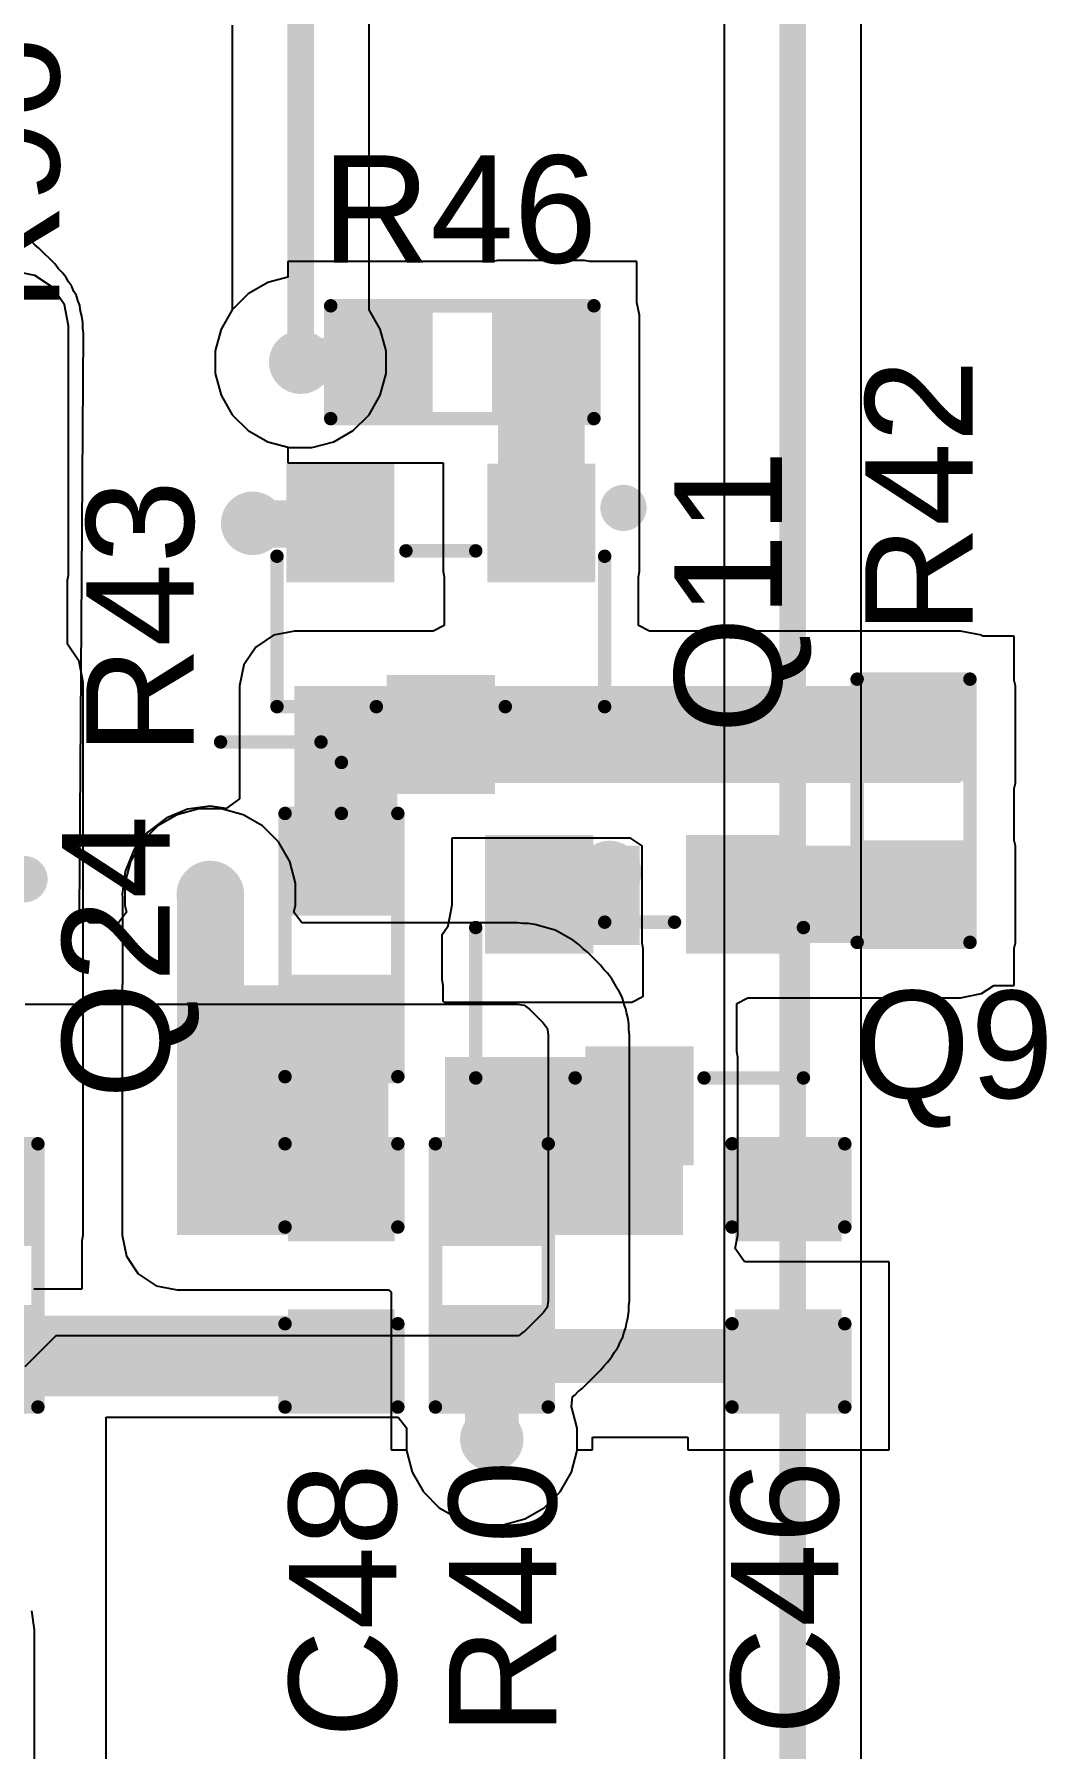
# Model space of a CAD drawing. Header units: millimetres. Extents: x 0 to 214, y 0 to 214.
# Drawn here: x 5.594 to 5.97, y 1.205 to 1.843 of the extents above; entities that cross this region are included whole.
import ezdxf

# ---------------------------------------------------------------- set-up
doc = ezdxf.new("R2010")
doc.units = ezdxf.units.MM
doc.header["$MEASUREMENT"] = 0
for name, color, linetype in [('BottomLayer', 5, 'Continuous'), ('BottomSolder', 6, 'Continuous'), ('TopLayer', 1, 'Continuous'), ('TopOverlay', 2, 'Continuous'), ('TopPaste', 8, 'Continuous'), ('TopSolder', 216, 'Continuous'), ('ViaHoleLayer', 16, 'Continuous')]:
    doc.layers.add(name, color=color, linetype=linetype)
doc.styles.add('Arial', font='', dxfattribs={"height": 0.2})
doc.styles.get('Arial').set_extended_font_data('Arial')

# ---------------------------------------------------------------- blocks, each defined once
blk = doc.blocks.new('RES_0603_266')
at = {"layer": 'TopLayer'}
for points in [[(-0.015, 0.0175), (-0.015, -0.0175), (-0.045, -0.0175), (-0.045, 0.0175)], [(0.045, 0.0175), (0.045, -0.0175), (0.015, -0.0175), (0.015, 0.0175)]]:
    blk.add_hatch(color=1, dxfattribs=at).paths.add_polyline_path(points)
at = {"layer": 'TopPaste'}
for points in [[(-0.015, 0.0175), (-0.015, -0.0175), (-0.045, -0.0175), (-0.045, 0.0175)], [(0.045, 0.0175), (0.045, -0.0175), (0.015, -0.0175), (0.015, 0.0175)]]:
    blk.add_hatch(color=8, dxfattribs=at).paths.add_polyline_path(points)
at = {"layer": 'TopSolder'}
for points in [[(-0.011, 0.0215), (-0.011, -0.0215), (-0.049, -0.0215), (-0.049, 0.0215)], [(0.049, 0.0215), (0.049, -0.0215), (0.011, -0.0215), (0.011, 0.0215)]]:
    blk.add_hatch(color=216, dxfattribs=at).paths.add_polyline_path(points)
at = {"layer": 'TopOverlay', "const_width": 0.005}
for points in [[(-0.049, -0.021), (-0.049, 0.021)], [(0.049, 0.021), (-0.049, 0.021)], [(0.049, -0.021), (0.049, 0.021)], [(0.049, -0.021), (-0.049, -0.021)]]:
    blk.add_lwpolyline(points, dxfattribs=at)
at = {"layer": 'TopOverlay', "const_width": 0.0025}
for points in [[(-0.05025, 0.021, 1), (-0.04775, 0.021, 1)], [(-0.05025, 0.021, 1), (-0.04775, 0.021, 1)], [(0.04775, 0.021, 1), (0.05025, 0.021, 1)], [(0.04775, 0.021, 1), (0.05025, 0.021, 1)], [(-0.05025, -0.021, 1), (-0.04775, -0.021, 1)], [(-0.05025, -0.021, 1), (-0.04775, -0.021, 1)], [(0.04775, -0.021, 1), (0.05025, -0.021, 1)], [(0.04775, -0.021, 1), (0.05025, -0.021, 1)]]:
    blk.add_lwpolyline(points, format="xyb", close=True, dxfattribs=at)
blk = doc.blocks.new('SOT_23_291')
at = {"layer": 'TopLayer'}
for points in [[(-0.01614175, 0.05748035), (0.01614175, 0.05748035), (0.01614175, 0.02125985), (-0.01614175, 0.02125985)], [(-0.05354335, -0.02125985), (-0.02125985, -0.02125985), (-0.02125985, -0.05748035), (-0.05354335, -0.05748035)], [(0.02125985, -0.02125985), (0.05354335, -0.02125985), (0.05354335, -0.05748035), (0.02125985, -0.05748035)]]:
    blk.add_hatch(color=1, dxfattribs=at).paths.add_polyline_path(points)
at = {"layer": 'TopPaste'}
for points in [[(-0.01614175, 0.05748035), (0.01614175, 0.05748035), (0.01614175, 0.02125985), (-0.01614175, 0.02125985)], [(-0.05354335, -0.02125985), (-0.02125985, -0.02125985), (-0.02125985, -0.05748035), (-0.05354335, -0.05748035)], [(0.02125985, -0.02125985), (0.05354335, -0.02125985), (0.05354335, -0.05748035), (0.02125985, -0.05748035)]]:
    blk.add_hatch(color=8, dxfattribs=at).paths.add_polyline_path(points)
at = {"layer": 'TopSolder'}
for points in [[(-0.02014175, 0.06148035), (0.02014175, 0.06148035), (0.02014175, 0.01725985), (-0.02014175, 0.01725985)], [(-0.05754335, -0.01725985), (-0.01725985, -0.01725985), (-0.01725985, -0.06148035), (-0.05754335, -0.06148035)], [(0.01725985, -0.01725985), (0.05754335, -0.01725985), (0.05754335, -0.06148035), (0.01725985, -0.06148035)]]:
    blk.add_hatch(color=216, dxfattribs=at).paths.add_polyline_path(points)
at = {"layer": 'TopOverlay', "const_width": 0.005}
for points in [[(-0.024, 0.029), (-0.061, 0.029)], [(-0.061, 0.029), (-0.061, -0.027)], [(0.061, 0.029), (0.024, 0.029)], [(0.061, 0.029), (0.061, -0.027)], [(0.013, -0.029), (-0.013, -0.029)]]:
    blk.add_lwpolyline(points, dxfattribs=at)
at = {"layer": 'TopOverlay'}
for points, const_width in [([(-0.06225, 0.029, 1), (-0.05975, 0.029, 1)], 0.0025), ([(-0.06225, 0.029, 1), (-0.05975, 0.029, 1)], 0.0025), ([(-0.02525, 0.029, 1), (-0.02275, 0.029, 1)], 0.0025), ([(0.02275, 0.029, 1), (0.02525, 0.029, 1)], 0.0025), ([(0.05975, 0.029, 1), (0.06225, 0.029, 1)], 0.0025), ([(0.05975, 0.029, 1), (0.06225, 0.029, 1)], 0.0025), ([(-0.06225, -0.027, 1), (-0.05975, -0.027, 1)], 0.0025), ([(0.05975, -0.027, 1), (0.06225, -0.027, 1)], 0.0025), ([(-0.01425, -0.029, 1), (-0.01175, -0.029, 1)], 0.0025), ([(0.01175, -0.029, 1), (0.01425, -0.029, 1)], 0.0025), ([(-0.0643944, -0.045, 1), (-0.0716056, -0.045, 1)], 0.01), ([(-0.0741056, -0.045, 1), (-0.0691056, -0.045, 1)], 0.005), ([(-0.0668944, -0.045, 1), (-0.0618944, -0.045, 1)], 0.005)]:
    blk.add_lwpolyline(points, format="xyb", close=True, dxfattribs=dict(at, const_width=const_width))
blk = doc.blocks.new('SOT_23_292')
at = {"layer": 'TopLayer'}
for points in [[(-0.01614175, 0.05748035), (0.01614175, 0.05748035), (0.01614175, 0.02125985), (-0.01614175, 0.02125985)], [(-0.05354335, -0.02125985), (-0.02125985, -0.02125985), (-0.02125985, -0.05748035), (-0.05354335, -0.05748035)], [(0.02125985, -0.02125985), (0.05354335, -0.02125985), (0.05354335, -0.05748035), (0.02125985, -0.05748035)]]:
    blk.add_hatch(color=1, dxfattribs=at).paths.add_polyline_path(points)
at = {"layer": 'TopPaste'}
for points in [[(-0.01614175, 0.05748035), (0.01614175, 0.05748035), (0.01614175, 0.02125985), (-0.01614175, 0.02125985)], [(-0.05354335, -0.02125985), (-0.02125985, -0.02125985), (-0.02125985, -0.05748035), (-0.05354335, -0.05748035)], [(0.02125985, -0.02125985), (0.05354335, -0.02125985), (0.05354335, -0.05748035), (0.02125985, -0.05748035)]]:
    blk.add_hatch(color=8, dxfattribs=at).paths.add_polyline_path(points)
at = {"layer": 'TopSolder'}
for points in [[(-0.02014175, 0.06148035), (0.02014175, 0.06148035), (0.02014175, 0.01725985), (-0.02014175, 0.01725985)], [(-0.05754335, -0.01725985), (-0.01725985, -0.01725985), (-0.01725985, -0.06148035), (-0.05754335, -0.06148035)], [(0.01725985, -0.01725985), (0.05754335, -0.01725985), (0.05754335, -0.06148035), (0.01725985, -0.06148035)]]:
    blk.add_hatch(color=216, dxfattribs=at).paths.add_polyline_path(points)
at = {"layer": 'TopOverlay', "const_width": 0.005}
for points in [[(-0.024, 0.029), (-0.061, 0.029)], [(-0.061, 0.029), (-0.061, -0.027)], [(0.061, 0.029), (0.024, 0.029)], [(0.061, 0.029), (0.061, -0.027)], [(0.013, -0.029), (-0.013, -0.029)]]:
    blk.add_lwpolyline(points, dxfattribs=at)
at = {"layer": 'TopOverlay'}
for points, const_width in [([(-0.06225, 0.029, 1), (-0.05975, 0.029, 1)], 0.0025), ([(-0.06225, 0.029, 1), (-0.05975, 0.029, 1)], 0.0025), ([(-0.02525, 0.029, 1), (-0.02275, 0.029, 1)], 0.0025), ([(0.02275, 0.029, 1), (0.02525, 0.029, 1)], 0.0025), ([(0.05975, 0.029, 1), (0.06225, 0.029, 1)], 0.0025), ([(0.05975, 0.029, 1), (0.06225, 0.029, 1)], 0.0025), ([(-0.06225, -0.027, 1), (-0.05975, -0.027, 1)], 0.0025), ([(0.05975, -0.027, 1), (0.06225, -0.027, 1)], 0.0025), ([(-0.01425, -0.029, 1), (-0.01175, -0.029, 1)], 0.0025), ([(0.01175, -0.029, 1), (0.01425, -0.029, 1)], 0.0025), ([(-0.0643944, -0.045, 1), (-0.0716056, -0.045, 1)], 0.01), ([(-0.0741056, -0.045, 1), (-0.0691056, -0.045, 1)], 0.005), ([(-0.0668944, -0.045, 1), (-0.0618944, -0.045, 1)], 0.005)]:
    blk.add_lwpolyline(points, format="xyb", close=True, dxfattribs=dict(at, const_width=const_width))
blk = doc.blocks.new('SOT_23_381')
at = {"layer": 'TopLayer'}
for points in [[(-0.01614175, 0.05748035), (0.01614175, 0.05748035), (0.01614175, 0.02125985), (-0.01614175, 0.02125985)], [(-0.05354335, -0.02125985), (-0.02125985, -0.02125985), (-0.02125985, -0.05748035), (-0.05354335, -0.05748035)], [(0.02125985, -0.02125985), (0.05354335, -0.02125985), (0.05354335, -0.05748035), (0.02125985, -0.05748035)]]:
    blk.add_hatch(color=1, dxfattribs=at).paths.add_polyline_path(points)
at = {"layer": 'TopPaste'}
for points in [[(-0.01614175, 0.05748035), (0.01614175, 0.05748035), (0.01614175, 0.02125985), (-0.01614175, 0.02125985)], [(-0.05354335, -0.02125985), (-0.02125985, -0.02125985), (-0.02125985, -0.05748035), (-0.05354335, -0.05748035)], [(0.02125985, -0.02125985), (0.05354335, -0.02125985), (0.05354335, -0.05748035), (0.02125985, -0.05748035)]]:
    blk.add_hatch(color=8, dxfattribs=at).paths.add_polyline_path(points)
at = {"layer": 'TopSolder'}
for points in [[(-0.02014175, 0.06148035), (0.02014175, 0.06148035), (0.02014175, 0.01725985), (-0.02014175, 0.01725985)], [(-0.05754335, -0.01725985), (-0.01725985, -0.01725985), (-0.01725985, -0.06148035), (-0.05754335, -0.06148035)], [(0.01725985, -0.01725985), (0.05754335, -0.01725985), (0.05754335, -0.06148035), (0.01725985, -0.06148035)]]:
    blk.add_hatch(color=216, dxfattribs=at).paths.add_polyline_path(points)
at = {"layer": 'TopOverlay', "const_width": 0.005}
for points in [[(-0.024, 0.029), (-0.061, 0.029)], [(-0.061, 0.029), (-0.061, -0.027)], [(0.061, 0.029), (0.024, 0.029)], [(0.061, 0.029), (0.061, -0.027)], [(0.013, -0.029), (-0.013, -0.029)]]:
    blk.add_lwpolyline(points, dxfattribs=at)
at = {"layer": 'TopOverlay'}
for points, const_width in [([(-0.06225, 0.029, 1), (-0.05975, 0.029, 1)], 0.0025), ([(-0.06225, 0.029, 1), (-0.05975, 0.029, 1)], 0.0025), ([(-0.02525, 0.029, 1), (-0.02275, 0.029, 1)], 0.0025), ([(0.02275, 0.029, 1), (0.02525, 0.029, 1)], 0.0025), ([(0.05975, 0.029, 1), (0.06225, 0.029, 1)], 0.0025), ([(0.05975, 0.029, 1), (0.06225, 0.029, 1)], 0.0025), ([(-0.06225, -0.027, 1), (-0.05975, -0.027, 1)], 0.0025), ([(0.05975, -0.027, 1), (0.06225, -0.027, 1)], 0.0025), ([(-0.01425, -0.029, 1), (-0.01175, -0.029, 1)], 0.0025), ([(0.01175, -0.029, 1), (0.01425, -0.029, 1)], 0.0025), ([(-0.0643944, -0.045, 1), (-0.0716056, -0.045, 1)], 0.01), ([(-0.0741056, -0.045, 1), (-0.0691056, -0.045, 1)], 0.005), ([(-0.0668944, -0.045, 1), (-0.0618944, -0.045, 1)], 0.005)]:
    blk.add_lwpolyline(points, format="xyb", close=True, dxfattribs=dict(at, const_width=const_width))
blk = doc.blocks.new('RES_0603_404')
at = {"layer": 'TopLayer'}
for points in [[(-0.015, 0.0175), (-0.015, -0.0175), (-0.045, -0.0175), (-0.045, 0.0175)], [(0.045, 0.0175), (0.045, -0.0175), (0.015, -0.0175), (0.015, 0.0175)]]:
    blk.add_hatch(color=1, dxfattribs=at).paths.add_polyline_path(points)
at = {"layer": 'TopPaste'}
for points in [[(-0.015, 0.0175), (-0.015, -0.0175), (-0.045, -0.0175), (-0.045, 0.0175)], [(0.045, 0.0175), (0.045, -0.0175), (0.015, -0.0175), (0.015, 0.0175)]]:
    blk.add_hatch(color=8, dxfattribs=at).paths.add_polyline_path(points)
at = {"layer": 'TopSolder'}
for points in [[(-0.011, 0.0215), (-0.011, -0.0215), (-0.049, -0.0215), (-0.049, 0.0215)], [(0.049, 0.0215), (0.049, -0.0215), (0.011, -0.0215), (0.011, 0.0215)]]:
    blk.add_hatch(color=216, dxfattribs=at).paths.add_polyline_path(points)
at = {"layer": 'TopOverlay', "const_width": 0.005}
for points in [[(0.049, 0.021), (-0.049, 0.021)], [(-0.049, 0.021), (-0.049, -0.021)], [(0.049, 0.021), (0.049, -0.021)], [(0.049, -0.021), (-0.049, -0.021)]]:
    blk.add_lwpolyline(points, dxfattribs=at)
at = {"layer": 'TopOverlay', "const_width": 0.0025}
for points in [[(-0.05025, 0.021, 1), (-0.04775, 0.021, 1)], [(-0.05025, 0.021, 1), (-0.04775, 0.021, 1)], [(0.04775, 0.021, 1), (0.05025, 0.021, 1)], [(0.04775, 0.021, 1), (0.05025, 0.021, 1)], [(-0.05025, -0.021, 1), (-0.04775, -0.021, 1)], [(-0.05025, -0.021, 1), (-0.04775, -0.021, 1)], [(0.04775, -0.021, 1), (0.05025, -0.021, 1)], [(0.04775, -0.021, 1), (0.05025, -0.021, 1)]]:
    blk.add_lwpolyline(points, format="xyb", close=True, dxfattribs=at)
blk = doc.blocks.new('RES_0603_407')
at = {"layer": 'TopLayer'}
for points in [[(-0.015, 0.0175), (-0.015, -0.0175), (-0.045, -0.0175), (-0.045, 0.0175)], [(0.045, 0.0175), (0.045, -0.0175), (0.015, -0.0175), (0.015, 0.0175)]]:
    blk.add_hatch(color=1, dxfattribs=at).paths.add_polyline_path(points)
at = {"layer": 'TopPaste'}
for points in [[(-0.015, 0.0175), (-0.015, -0.0175), (-0.045, -0.0175), (-0.045, 0.0175)], [(0.045, 0.0175), (0.045, -0.0175), (0.015, -0.0175), (0.015, 0.0175)]]:
    blk.add_hatch(color=8, dxfattribs=at).paths.add_polyline_path(points)
at = {"layer": 'TopSolder'}
for points in [[(-0.011, 0.0215), (-0.011, -0.0215), (-0.049, -0.0215), (-0.049, 0.0215)], [(0.049, 0.0215), (0.049, -0.0215), (0.011, -0.0215), (0.011, 0.0215)]]:
    blk.add_hatch(color=216, dxfattribs=at).paths.add_polyline_path(points)
at = {"layer": 'TopOverlay', "const_width": 0.005}
for points in [[(-0.049, -0.021), (-0.049, 0.021)], [(0.049, 0.021), (-0.049, 0.021)], [(0.049, -0.021), (0.049, 0.021)], [(0.049, -0.021), (-0.049, -0.021)]]:
    blk.add_lwpolyline(points, dxfattribs=at)
at = {"layer": 'TopOverlay', "const_width": 0.0025}
for points in [[(-0.05025, 0.021, 1), (-0.04775, 0.021, 1)], [(-0.05025, 0.021, 1), (-0.04775, 0.021, 1)], [(0.04775, 0.021, 1), (0.05025, 0.021, 1)], [(0.04775, 0.021, 1), (0.05025, 0.021, 1)], [(-0.05025, -0.021, 1), (-0.04775, -0.021, 1)], [(-0.05025, -0.021, 1), (-0.04775, -0.021, 1)], [(0.04775, -0.021, 1), (0.05025, -0.021, 1)], [(0.04775, -0.021, 1), (0.05025, -0.021, 1)]]:
    blk.add_lwpolyline(points, format="xyb", close=True, dxfattribs=at)
blk = doc.blocks.new('RES_0603_408')
at = {"layer": 'TopLayer'}
for points in [[(-0.015, 0.0175), (-0.015, -0.0175), (-0.045, -0.0175), (-0.045, 0.0175)], [(0.045, 0.0175), (0.045, -0.0175), (0.015, -0.0175), (0.015, 0.0175)]]:
    blk.add_hatch(color=1, dxfattribs=at).paths.add_polyline_path(points)
at = {"layer": 'TopPaste'}
for points in [[(-0.015, 0.0175), (-0.015, -0.0175), (-0.045, -0.0175), (-0.045, 0.0175)], [(0.045, 0.0175), (0.045, -0.0175), (0.015, -0.0175), (0.015, 0.0175)]]:
    blk.add_hatch(color=8, dxfattribs=at).paths.add_polyline_path(points)
at = {"layer": 'TopSolder'}
for points in [[(-0.011, 0.0215), (-0.011, -0.0215), (-0.049, -0.0215), (-0.049, 0.0215)], [(0.049, 0.0215), (0.049, -0.0215), (0.011, -0.0215), (0.011, 0.0215)]]:
    blk.add_hatch(color=216, dxfattribs=at).paths.add_polyline_path(points)
at = {"layer": 'TopOverlay', "const_width": 0.005}
for points in [[(-0.049, 0.021), (-0.049, -0.021)], [(-0.049, 0.021), (0.049, 0.021)], [(0.049, 0.021), (0.049, -0.021)], [(-0.049, -0.021), (0.049, -0.021)]]:
    blk.add_lwpolyline(points, dxfattribs=at)
at = {"layer": 'TopOverlay', "const_width": 0.0025}
for points in [[(-0.05025, 0.021, 1), (-0.04775, 0.021, 1)], [(-0.05025, 0.021, 1), (-0.04775, 0.021, 1)], [(0.04775, 0.021, 1), (0.05025, 0.021, 1)], [(0.04775, 0.021, 1), (0.05025, 0.021, 1)], [(-0.05025, -0.021, 1), (-0.04775, -0.021, 1)], [(-0.05025, -0.021, 1), (-0.04775, -0.021, 1)], [(0.04775, -0.021, 1), (0.05025, -0.021, 1)], [(0.04775, -0.021, 1), (0.05025, -0.021, 1)]]:
    blk.add_lwpolyline(points, format="xyb", close=True, dxfattribs=at)
blk = doc.blocks.new('RES_0603_410')
at = {"layer": 'TopLayer'}
for points in [[(-0.015, 0.0175), (-0.015, -0.0175), (-0.045, -0.0175), (-0.045, 0.0175)], [(0.045, 0.0175), (0.045, -0.0175), (0.015, -0.0175), (0.015, 0.0175)]]:
    blk.add_hatch(color=1, dxfattribs=at).paths.add_polyline_path(points)
at = {"layer": 'TopPaste'}
for points in [[(-0.015, 0.0175), (-0.015, -0.0175), (-0.045, -0.0175), (-0.045, 0.0175)], [(0.045, 0.0175), (0.045, -0.0175), (0.015, -0.0175), (0.015, 0.0175)]]:
    blk.add_hatch(color=8, dxfattribs=at).paths.add_polyline_path(points)
at = {"layer": 'TopSolder'}
for points in [[(-0.011, 0.0215), (-0.011, -0.0215), (-0.049, -0.0215), (-0.049, 0.0215)], [(0.049, 0.0215), (0.049, -0.0215), (0.011, -0.0215), (0.011, 0.0215)]]:
    blk.add_hatch(color=216, dxfattribs=at).paths.add_polyline_path(points)
at = {"layer": 'TopOverlay', "const_width": 0.005}
for points in [[(-0.049, -0.021), (-0.049, 0.021)], [(0.049, 0.021), (-0.049, 0.021)], [(0.049, -0.021), (0.049, 0.021)], [(0.049, -0.021), (-0.049, -0.021)]]:
    blk.add_lwpolyline(points, dxfattribs=at)
at = {"layer": 'TopOverlay', "const_width": 0.0025}
for points in [[(-0.05025, 0.021, 1), (-0.04775, 0.021, 1)], [(-0.05025, 0.021, 1), (-0.04775, 0.021, 1)], [(0.04775, 0.021, 1), (0.05025, 0.021, 1)], [(0.04775, 0.021, 1), (0.05025, 0.021, 1)], [(-0.05025, -0.021, 1), (-0.04775, -0.021, 1)], [(-0.05025, -0.021, 1), (-0.04775, -0.021, 1)], [(0.04775, -0.021, 1), (0.05025, -0.021, 1)], [(0.04775, -0.021, 1), (0.05025, -0.021, 1)]]:
    blk.add_lwpolyline(points, format="xyb", close=True, dxfattribs=at)
blk = doc.blocks.new('C__0603_449')
at = {"layer": 'TopLayer'}
for points in [[(-0.015, 0.0175), (-0.015, -0.0175), (-0.045, -0.0175), (-0.045, 0.0175)], [(0.045, 0.0175), (0.045, -0.0175), (0.015, -0.0175), (0.015, 0.0175)]]:
    blk.add_hatch(color=1, dxfattribs=at).paths.add_polyline_path(points)
at = {"layer": 'TopPaste'}
for points in [[(-0.015, 0.0175), (-0.015, -0.0175), (-0.045, -0.0175), (-0.045, 0.0175)], [(0.045, 0.0175), (0.045, -0.0175), (0.015, -0.0175), (0.015, 0.0175)]]:
    blk.add_hatch(color=8, dxfattribs=at).paths.add_polyline_path(points)
at = {"layer": 'TopSolder'}
for points in [[(-0.0126378, 0.0198622), (-0.0126378, -0.0198622), (-0.0473622, -0.0198622), (-0.0473622, 0.0198622)], [(0.0473622, 0.0198622), (0.0473622, -0.0198622), (0.0126378, -0.0198622), (0.0126378, 0.0198622)]]:
    blk.add_hatch(color=216, dxfattribs=at).paths.add_polyline_path(points)
at = {"layer": 'TopOverlay', "const_width": 0.005}
for points in [[(-0.049, -0.021), (-0.049, 0.021)], [(-0.018, 0.021), (-0.049, 0.021)], [(0.049, 0.021), (0.018, 0.021)], [(0.049, -0.021), (0.049, 0.021)], [(-0.018, -0.021), (-0.049, -0.021)], [(0.049, -0.021), (0.018, -0.021)]]:
    blk.add_lwpolyline(points, dxfattribs=at)
at = {"layer": 'TopOverlay', "const_width": 0.0025}
for points in [[(-0.05025, 0.021, 1), (-0.04775, 0.021, 1)], [(-0.05025, 0.021, 1), (-0.04775, 0.021, 1)], [(-0.01925, 0.021, 1), (-0.01675, 0.021, 1)], [(0.01675, 0.021, 1), (0.01925, 0.021, 1)], [(0.04775, 0.021, 1), (0.05025, 0.021, 1)], [(0.04775, 0.021, 1), (0.05025, 0.021, 1)], [(-0.05025, -0.021, 1), (-0.04775, -0.021, 1)], [(-0.05025, -0.021, 1), (-0.04775, -0.021, 1)], [(-0.01925, -0.021, 1), (-0.01675, -0.021, 1)], [(0.01675, -0.021, 1), (0.01925, -0.021, 1)], [(0.04775, -0.021, 1), (0.05025, -0.021, 1)], [(0.04775, -0.021, 1), (0.05025, -0.021, 1)]]:
    blk.add_lwpolyline(points, format="xyb", close=True, dxfattribs=at)
blk = doc.blocks.new('C__0603_451')
at = {"layer": 'TopLayer'}
for points in [[(-0.015, 0.0175), (-0.015, -0.0175), (-0.045, -0.0175), (-0.045, 0.0175)], [(0.045, 0.0175), (0.045, -0.0175), (0.015, -0.0175), (0.015, 0.0175)]]:
    blk.add_hatch(color=1, dxfattribs=at).paths.add_polyline_path(points)
at = {"layer": 'TopPaste'}
for points in [[(-0.015, 0.0175), (-0.015, -0.0175), (-0.045, -0.0175), (-0.045, 0.0175)], [(0.045, 0.0175), (0.045, -0.0175), (0.015, -0.0175), (0.015, 0.0175)]]:
    blk.add_hatch(color=8, dxfattribs=at).paths.add_polyline_path(points)
at = {"layer": 'TopSolder'}
for points in [[(-0.0126378, 0.0198622), (-0.0126378, -0.0198622), (-0.0473622, -0.0198622), (-0.0473622, 0.0198622)], [(0.0473622, 0.0198622), (0.0473622, -0.0198622), (0.0126378, -0.0198622), (0.0126378, 0.0198622)]]:
    blk.add_hatch(color=216, dxfattribs=at).paths.add_polyline_path(points)
at = {"layer": 'TopOverlay', "const_width": 0.005}
for points in [[(-0.049, 0.021), (-0.049, -0.021)], [(-0.049, 0.021), (-0.018, 0.021)], [(0.018, 0.021), (0.049, 0.021)], [(0.049, 0.021), (0.049, -0.021)], [(-0.049, -0.021), (-0.018, -0.021)], [(0.018, -0.021), (0.049, -0.021)]]:
    blk.add_lwpolyline(points, dxfattribs=at)
at = {"layer": 'TopOverlay', "const_width": 0.0025}
for points in [[(-0.05025, 0.021, 1), (-0.04775, 0.021, 1)], [(-0.05025, 0.021, 1), (-0.04775, 0.021, 1)], [(-0.01925, 0.021, 1), (-0.01675, 0.021, 1)], [(0.01675, 0.021, 1), (0.01925, 0.021, 1)], [(0.04775, 0.021, 1), (0.05025, 0.021, 1)], [(0.04775, 0.021, 1), (0.05025, 0.021, 1)], [(-0.05025, -0.021, 1), (-0.04775, -0.021, 1)], [(-0.05025, -0.021, 1), (-0.04775, -0.021, 1)], [(-0.01925, -0.021, 1), (-0.01675, -0.021, 1)], [(0.01675, -0.021, 1), (0.01925, -0.021, 1)], [(0.04775, -0.021, 1), (0.05025, -0.021, 1)], [(0.04775, -0.021, 1), (0.05025, -0.021, 1)]]:
    blk.add_lwpolyline(points, format="xyb", close=True, dxfattribs=at)

msp = doc.modelspace()

# ---------------------------------------------------------------- hatches: boundary and pattern name
at = {"layer": 'BottomLayer'}
h = msp.add_hatch(color=5, dxfattribs=at)
edge = h.paths.add_edge_path()
edge.add_arc((5.6926943, 1.7210344), 0.011811, 0, 360)
h = msp.add_hatch(color=5, dxfattribs=at)
edge = h.paths.add_edge_path()
edge.add_arc((5.6748121, 1.6610572), 0.011811, 0, 360)
h = msp.add_hatch(color=5, dxfattribs=at)
edge = h.paths.add_edge_path()
edge.add_arc((5.8077041, 1.5310594), 0.011811, 0, 360)
h = msp.add_hatch(color=5, dxfattribs=at)
edge = h.paths.add_edge_path()
edge.add_arc((5.659, 1.5229256), 0.011811, 0, 360)
h = msp.add_hatch(color=5, dxfattribs=at)
edge = h.paths.add_edge_path()
edge.add_arc((5.7638676, 1.4441854), 0.011811, 0, 360)
h = msp.add_hatch(color=5, dxfattribs=at)
edge = h.paths.add_edge_path()
edge.add_arc((5.7638414, 1.32), 0.011811, 0, 360)
at = {"layer": 'BottomSolder'}
h = msp.add_hatch(color=6, dxfattribs=at)
edge = h.paths.add_edge_path()
edge.add_arc((5.6926943, 1.7210344), 0.0059055, 0, 360)
h = msp.add_hatch(color=6, dxfattribs=at)
edge = h.paths.add_edge_path()
edge.add_arc((5.6748121, 1.6610572), 0.0059055, 0, 360)
h = msp.add_hatch(color=6, dxfattribs=at)
edge = h.paths.add_edge_path()
edge.add_arc((5.8077041, 1.5310594), 0.0059055, 0, 360)
h = msp.add_hatch(color=6, dxfattribs=at)
edge = h.paths.add_edge_path()
edge.add_arc((5.7638676, 1.4441854), 0.0059055, 0, 360)
at = {"layer": 'TopLayer'}
for points in [[(5.7661274, 1.6430577), (5.798411, 1.6430577), (5.798411, 1.7385343), (5.7661274, 1.7385343)], [(5.6926943, 1.7125344), (5.7378675, 1.7125344), (5.7378675, 1.7300344), (5.6926943, 1.7300344)], [(5.7058362, 1.6696469), (5.6748122, 1.6696469), (5.6748122, 1.6519305), (5.7058362, 1.6519305)], [(5.6903676, 1.5643175), (5.9383676, 1.5643175), (5.9383676, 1.6005381), (5.6903676, 1.6005381)], [(5.6903676, 1.5190344), (5.7287258, 1.5190344), (5.7287258, 1.600538), (5.6903676, 1.600538)], [(5.7653242, 1.5040344), (5.8188676, 1.5040344), (5.8188676, 1.5410358), (5.7653242, 1.5410358)], [(5.8401274, 1.5048153), (5.9383676, 1.5048153), (5.9383676, 1.5410359), (5.8401274, 1.5410359)], [(5.6466513, 1.3960344), (5.7253675, 1.3960344), (5.7253675, 1.4890344), (5.6466513, 1.4890344)], [(5.7463676, 1.3960344), (5.8350094, 1.3960344), (5.8350094, 1.4622956), (5.7463676, 1.4622956)], [(5.3913676, 1.3360344), (5.7253676, 1.3360344), (5.7253676, 1.3660344), (5.3913676, 1.3660344)]]:
    msp.add_hatch(color=1, dxfattribs=at).paths.add_polyline_path(points)
h = msp.add_hatch(color=1, dxfattribs=at)
edge = h.paths.add_edge_path()
edge.add_arc((5.6926943, 1.7210344), 0.011811, 0, 360)
h = msp.add_hatch(color=1, dxfattribs=at)
edge = h.paths.add_edge_path()
edge.add_arc((5.6748121, 1.6610572), 0.011811, 0, 360)
h = msp.add_hatch(color=1, dxfattribs=at)
edge = h.paths.add_edge_path()
edge.add_arc((5.8077041, 1.5310594), 0.011811, 0, 360)
h = msp.add_hatch(color=1, dxfattribs=at)
edge = h.paths.add_edge_path()
edge.add_arc((5.659, 1.5229256), 0.011811, 0, 360)
h = msp.add_hatch(color=1, dxfattribs=at)
edge = h.paths.add_edge_path()
edge.add_arc((5.7638676, 1.4441854), 0.011811, 0, 360)
h = msp.add_hatch(color=1, dxfattribs=at)
edge = h.paths.add_edge_path()
edge.add_arc((5.7638414, 1.32), 0.011811, 0, 360)
at = {"layer": 'TopSolder'}
h = msp.add_hatch(color=216, dxfattribs=at)
edge = h.paths.add_edge_path()
edge.add_arc((5.6926943, 1.7210344), 0.0059055, 0, 360)
h = msp.add_hatch(color=216, dxfattribs=at)
edge = h.paths.add_edge_path()
edge.add_arc((5.6748121, 1.6610572), 0.0059055, 0, 360)
h = msp.add_hatch(color=216, dxfattribs=at)
edge = h.paths.add_edge_path()
edge.add_arc((5.8077041, 1.5310594), 0.0059055, 0, 360)
h = msp.add_hatch(color=216, dxfattribs=at)
edge = h.paths.add_edge_path()
edge.add_arc((5.7638676, 1.4441854), 0.0059055, 0, 360)
at = {"layer": 'ViaHoleLayer'}
h = msp.add_hatch(color=16, dxfattribs=at)
edge = h.paths.add_edge_path()
edge.add_arc((5.6926943, 1.7210344), 0.0059055, 0, 360)
h = msp.add_hatch(color=16, dxfattribs=at)
edge = h.paths.add_edge_path()
edge.add_arc((5.6748121, 1.6610572), 0.0059055, 0, 360)
h = msp.add_hatch(color=16, dxfattribs=at)
edge = h.paths.add_edge_path()
edge.add_arc((5.8077041, 1.5310594), 0.0059055, 0, 360)
h = msp.add_hatch(color=16, dxfattribs=at)
edge = h.paths.add_edge_path()
edge.add_arc((5.659, 1.5229256), 0.0059055, 0, 360)
h = msp.add_hatch(color=16, dxfattribs=at)
edge = h.paths.add_edge_path()
edge.add_arc((5.7638676, 1.4441854), 0.0059055, 0, 360)
h = msp.add_hatch(color=16, dxfattribs=at)
edge = h.paths.add_edge_path()
edge.add_arc((5.7638414, 1.32), 0.0059055, 0, 360)

# ---------------------------------------------------------------- linework, layer by layer
at = {"layer": 'BottomLayer'}
for p, q in [((5.9013574, 0.9145067), (5.9013574, 1.8770295)), ((5.8503778, 1.8664713), (5.8503778, 0.9145067)), ((5.7181841, 1.7405067), (5.7181841, 1.8570508)), ((5.6672045, 1.8464926), (5.6672045, 1.7405067)), ((5.5936919, 1.7647344), (5.5922896, 1.7661367)), ((5.5952657, 1.7635268), (5.5936919, 1.7647344)), ((5.601168, 1.7576245), (5.5952657, 1.7635268)), ((5.6024361, 1.7559719), (5.601168, 1.7576245)), ((5.603899, 1.7544895), (5.6024361, 1.7559719)), ((5.6053244, 1.7526062), (5.603899, 1.7544895)), ((5.6062369, 1.7510014), (5.6053244, 1.7526062)), ((5.6074312, 1.7494449), (5.6062369, 1.7510014)), ((5.6074712, 1.7493482), (5.6074312, 1.7494449)), ((5.6075342, 1.749265), (5.6074712, 1.7493482)), ((5.6082884, 1.7474082), (5.6075342, 1.749265)), ((5.6091818, 1.7458609), (5.6082884, 1.7474082)), ((5.6092016, 1.7457871), (5.6091818, 1.7458609)), ((5.6092287, 1.7457394), (5.6092016, 1.7457871)), ((5.6096755, 1.7440267), (5.6092287, 1.7457394)), ((5.6104541, 1.742147), (5.6096755, 1.7440267)), ((5.6104677, 1.7420433), (5.6104541, 1.742147)), ((5.610507, 1.7419467), (5.6104677, 1.7420433)), ((5.6107476, 1.7400171), (5.610507, 1.7419467)), ((5.6112262, 1.7382309), (5.6107476, 1.7400171)), ((5.6115357, 1.7358799), (5.6112262, 1.7382309)), ((5.6672045, 1.7405067), (5.6630512, 1.733313)), ((5.7223374, 1.733313), (5.7181841, 1.7405067)), ((5.6103702, 1.515806), (5.6117939, 1.7317309)), ((5.6115357, 1.7337973), (5.6115357, 1.7358799)), ((5.6117939, 1.7317309), (5.6115357, 1.7337973)), ((5.6630512, 1.733313), (5.6608833, 1.7252224)), ((5.7245053, 1.7252224), (5.7223374, 1.733313)), ((5.6608833, 1.7252224), (5.6608833, 1.7168464)), ((5.7245053, 1.7168464), (5.7245053, 1.7252224)), ((5.6608833, 1.7168464), (5.6630512, 1.7087558)), ((5.7223374, 1.7087558), (5.7245053, 1.7168464)), ((5.6630512, 1.7087558), (5.6672392, 1.701502)), ((5.7181494, 1.701502), (5.7223374, 1.7087558)), ((5.6672392, 1.701502), (5.6731619, 1.6955793)), ((5.7122267, 1.6955793), (5.7181494, 1.701502)), ((5.6731619, 1.6955793), (5.6804157, 1.6913913)), ((5.7049729, 1.6913913), (5.7122267, 1.6955793)), ((5.6804157, 1.6913913), (5.6885063, 1.6892234)), ((5.6885063, 1.6892234), (5.6968823, 1.6892234)), ((5.6968823, 1.6892234), (5.7049729, 1.6913913)), ((5.6467214, 1.5525687), (5.6394676, 1.5483807)), ((5.654812, 1.5547366), (5.6467214, 1.5525687)), ((5.663188, 1.5547366), (5.654812, 1.5547366)), ((5.6712786, 1.5525687), (5.663188, 1.5547366)), ((5.6785324, 1.5483807), (5.6712786, 1.5525687)), ((5.6394676, 1.5483807), (5.6335449, 1.542458)), ((5.6844551, 1.542458), (5.6785324, 1.5483807)), ((5.6335449, 1.542458), (5.6293569, 1.5352042)), ((5.6886431, 1.5352042), (5.6844551, 1.542458)), ((5.6293569, 1.5352042), (5.627189, 1.5271136)), ((5.690811, 1.5271136), (5.6886431, 1.5352042)), ((5.627189, 1.5271136), (5.627189, 1.5187376)), ((5.690811, 1.5187376), (5.690811, 1.5271136)), ((5.6138941, 1.5122588), (5.6103702, 1.515806)), ((5.6278621, 1.5162256), (5.6248182, 1.5122588)), ((5.627189, 1.5187376), (5.6278621, 1.5162256)), ((5.6901379, 1.5162257), (5.690811, 1.5187376)), ((5.6931818, 1.5122589), (5.6901379, 1.5162257)), ((5.6248182, 1.5122588), (5.6138941, 1.5122588)), ((5.7733912, 1.5122589), (5.6931818, 1.5122589)), ((5.7753578, 1.512), (5.7733912, 1.5122589)), ((5.7773421, 1.5119999), (5.7753578, 1.512)), ((5.7798486, 1.5116698), (5.7773421, 1.5119999)), ((5.7838331, 1.510602), (5.7798486, 1.5116698)), ((5.7874772, 1.5096256), (5.7838331, 1.510602)), ((5.787478, 1.5096251), (5.7874772, 1.5096256)), ((5.7874785, 1.509625), (5.787478, 1.5096251)), ((5.7896549, 1.5083683), (5.7874785, 1.509625)), ((5.7943181, 1.505676), (5.7896549, 1.5083683)), ((5.7963243, 1.5041365), (5.7943181, 1.505676)), ((5.7977265, 1.5027343), (5.7963243, 1.5041365)), ((5.7993004, 1.5015266), (5.7977265, 1.5027343)), ((5.8043395, 1.4964874), (5.7993004, 1.5015266)), ((5.8055467, 1.4949141), (5.8043395, 1.4964874)), ((5.806949, 1.4935118), (5.8055467, 1.4949141)), ((5.8084888, 1.4915051), (5.806949, 1.4935118)), ((5.8084893, 1.4915042), (5.8084888, 1.4915051)), ((5.8084904, 1.4915031), (5.8084893, 1.4915042)), ((5.8106687, 1.4877295), (5.8084904, 1.4915031)), ((5.8107687, 1.4875991), (5.8106687, 1.4877295)), ((5.8108316, 1.4874473), (5.8107687, 1.4875991)), ((5.8124384, 1.4846642), (5.8108316, 1.4874473)), ((5.5900608, 1.4819999), (5.7733912, 1.482)), ((5.7733912, 1.482), (5.7758977, 1.4816699)), ((5.7758977, 1.4816699), (5.7779039, 1.4801305)), ((5.8124387, 1.484663), (5.8124384, 1.4846642)), ((5.8124394, 1.4846618), (5.8124387, 1.484663)), ((5.8132703, 1.4815599), (5.8124394, 1.4846618)), ((5.8137916, 1.4803013), (5.8132703, 1.4815599)), ((5.7779039, 1.4801305), (5.782943, 1.4750913)), ((5.782943, 1.4750913), (5.7844828, 1.4730846)), ((5.8139694, 1.4789504), (5.8137916, 1.4803013)), ((5.8144829, 1.4770342), (5.8139694, 1.4789504)), ((5.8144829, 1.4770327), (5.8144829, 1.4770342)), ((5.8144832, 1.4770316), (5.8144829, 1.4770327)), ((5.8145641, 1.4764167), (5.8144832, 1.4770316)), ((5.8145641, 1.4764162), (5.8145641, 1.4764167)), ((5.8148129, 1.4745263), (5.8145641, 1.4764162)), ((5.8148129, 1.4725434), (5.8148129, 1.4745263)), ((5.7844828, 1.4730846), (5.7845637, 1.4724697)), ((5.7845637, 1.4724697), (5.7845637, 1.4724691)), ((5.7845637, 1.4724691), (5.7848128, 1.4705769)), ((5.7848128, 1.4705769), (5.7848128, 1.4399974)), ((5.8148226, 1.4724697), (5.8148129, 1.4725434)), ((5.8148226, 1.4724691), (5.8148226, 1.4724697)), ((5.8150717, 1.4705769), (5.8148226, 1.4724691)), ((5.8150717, 1.4399974), (5.8150717, 1.4705769)), ((5.7848128, 1.4399974), (5.7848129, 1.3716216)), ((5.8150718, 1.3716216), (5.8150717, 1.4399974)), ((5.7829433, 1.367109), (5.7762757, 1.3604419)), ((5.7844271, 1.3690427), (5.7829433, 1.367109)), ((5.784428, 1.3690436), (5.7844271, 1.3690427)), ((5.7844285, 1.3690445), (5.784428, 1.3690436)), ((5.7844828, 1.3691153), (5.7844285, 1.3690445)), ((5.7848129, 1.3716216), (5.7844828, 1.3691153)), ((5.8144826, 1.3651641), (5.8148127, 1.3676704)), ((5.8148127, 1.3676704), (5.8148128, 1.3696544)), ((5.8148128, 1.3696544), (5.8150718, 1.3716216)), ((5.7754986, 1.3598456), (5.7738388, 1.358572)), ((5.7754993, 1.359846), (5.7754986, 1.3598456)), ((5.7755001, 1.3598468), (5.7754993, 1.359846)), ((5.7762757, 1.3604419), (5.7755001, 1.3598468)), ((5.8124412, 1.3575424), (5.812999, 1.359626)), ((5.812999, 1.359626), (5.8136559, 1.361212)), ((5.8136559, 1.361212), (5.8136887, 1.361461)), ((5.8136887, 1.361461), (5.8137816, 1.3616962)), ((5.8137816, 1.3616962), (5.813953, 1.363188)), ((5.813953, 1.363188), (5.8144826, 1.3651641)), ((5.601572, 1.358572), (5.59, 1.3469999)), ((5.7738388, 1.358572), (5.601572, 1.358572)), ((5.8094818, 1.3524139), (5.810633, 1.3539141)), ((5.810633, 1.3539141), (5.8107293, 1.3541465)), ((5.8107293, 1.3541465), (5.8108791, 1.3543486)), ((5.8108791, 1.3543486), (5.8114872, 1.355888)), ((5.8114872, 1.355888), (5.8124378, 1.3575342)), ((5.8124378, 1.3575342), (5.812439, 1.3575385)), ((5.812439, 1.3575385), (5.8124412, 1.3575424)), ((5.8043388, 1.3457119), (5.8055467, 1.3472859)), ((5.8055467, 1.3472859), (5.8069492, 1.3486884)), ((5.8069492, 1.3486884), (5.808433, 1.3506221)), ((5.808433, 1.3506221), (5.8084355, 1.3506264)), ((5.8084355, 1.3506264), (5.8084389, 1.3506298)), ((5.8084389, 1.3506298), (5.8084932, 1.3507006)), ((5.8084932, 1.3507006), (5.8094818, 1.3524139)), ((5.7976711, 1.3390448), (5.8043388, 1.3457119)), ((5.7934845, 1.3322785), (5.7939198, 1.3358402)), ((5.7939198, 1.3358402), (5.7946954, 1.3364353)), ((5.7946954, 1.3364353), (5.7960271, 1.3377669)), ((5.7960271, 1.3377669), (5.7968001, 1.3383546)), ((5.7968001, 1.3383546), (5.7968417, 1.3384084)), ((5.7968417, 1.3384084), (5.7968956, 1.3384497)), ((5.7968956, 1.3384497), (5.7968959, 1.33845)), ((5.7968959, 1.33845), (5.7976711, 1.3390448)), ((5.6202589, 1.3182268), (5.6202589, 1.3283131)), ((5.6202589, 1.3283131), (5.729029, 1.3283131)), ((5.729029, 1.3283131), (5.7320728, 1.3243463)), ((5.7956524, 1.324188), (5.7934845, 1.3322785)), ((5.7320728, 1.3243463), (5.7320304, 1.324188)), ((5.7320304, 1.324188), (5.7320304, 1.315812)), ((5.7956524, 1.315812), (5.7956524, 1.324188)), ((5.6202589, 1.040024), (5.6202589, 1.3182268)), ((5.7320304, 1.315812), (5.7341983, 1.3077214)), ((5.7934845, 1.3077214), (5.7956524, 1.315812)), ((5.7341983, 1.3077214), (5.7383863, 1.3004676)), ((5.7892965, 1.3004676), (5.7934845, 1.3077214)), ((5.7383863, 1.3004676), (5.744309, 1.2945449)), ((5.7833738, 1.2945449), (5.7892965, 1.3004676)), ((5.744309, 1.2945449), (5.7515628, 1.2903569)), ((5.7515628, 1.2903569), (5.7596534, 1.288189)), ((5.7680294, 1.288189), (5.77612, 1.2903569)), ((5.77612, 1.2903569), (5.7833738, 1.2945449)), ((5.7596534, 1.288189), (5.7680294, 1.288189))]:
    msp.add_line(p, q, dxfattribs=at)
at = {"layer": 'BottomLayer', "const_width": 0.01}
for points in [[(5.8758676, 0.8950344), (5.8758676, 1.8770295)], [(5.6926943, 1.7210344), (5.6926943, 1.8570508)]]:
    msp.add_lwpolyline(points, dxfattribs=at)
at = {"layer": 'BottomLayer', "const_width": 0.005}
msp.add_lwpolyline([(5.6901943, 1.7210344, 1), (5.6951943, 1.7210344, 1)], format="xyb", close=True, dxfattribs=at)
at = {"layer": 'TopLayer'}
for p, q in [((5.7641576, 1.7585344), (5.6878676, 1.7585344)), ((5.6878676, 1.7585344), (5.6878676, 1.7526743)), ((5.7661274, 1.7589262), (5.7641576, 1.7585344)), ((5.798411, 1.7589262), (5.7661274, 1.7589262)), ((5.8003808, 1.7585344), (5.798411, 1.7589262)), ((5.8178676, 1.7585344), (5.8003808, 1.7585344)), ((5.8178676, 1.7432361), (5.8178676, 1.7585344)), ((5.5936712, 1.753374), (5.5858676, 1.7549262)), ((5.6002868, 1.7489536), (5.5936712, 1.753374)), ((5.6804157, 1.7506775), (5.6731619, 1.7464895)), ((5.6878676, 1.7526743), (5.6804157, 1.7506775)), ((5.6047072, 1.742338), (5.6002868, 1.7489536)), ((5.6731619, 1.7464895), (5.6672392, 1.7405668)), ((5.8188028, 1.7385344), (5.8178676, 1.7432361)), ((5.6062594, 1.7345344), (5.6047072, 1.742338)), ((5.6672392, 1.7405668), (5.6630512, 1.733313)), ((5.8188028, 1.6430577), (5.8188028, 1.7385344)), ((5.6062594, 1.6417979), (5.6062594, 1.7345344)), ((5.6630512, 1.733313), (5.6608833, 1.7252224)), ((5.6608833, 1.7252224), (5.6608833, 1.7168464)), ((5.6608833, 1.7168464), (5.6630512, 1.7087558)), ((5.6630512, 1.7087558), (5.6672392, 1.701502)), ((5.6672392, 1.701502), (5.6731619, 1.6955793)), ((5.6731619, 1.6955793), (5.6804157, 1.6913913)), ((5.6804157, 1.6913913), (5.6878676, 1.6893945)), ((5.6878676, 1.6893945), (5.6878676, 1.6835344)), ((5.6878676, 1.6835344), (5.7457356, 1.6835344)), ((5.7457356, 1.6835344), (5.7457356, 1.6430577)), ((5.6058676, 1.6398281), (5.6062594, 1.6417979)), ((5.7457356, 1.6430577), (5.7461275, 1.6410874)), ((5.7461275, 1.6410874), (5.7461274, 1.6230579)), ((5.8184109, 1.6410874), (5.8188028, 1.6430577)), ((5.8184109, 1.62593), (5.8184109, 1.6410874)), ((5.6058676, 1.6160962), (5.6058676, 1.6398281)), ((5.7461274, 1.6230579), (5.7420089, 1.6209299)), ((5.818411, 1.6230579), (5.8184109, 1.62593)), ((5.8225295, 1.6209299), (5.818411, 1.6230579)), ((5.6102072, 1.6096015), (5.6058676, 1.6160962)), ((5.6759484, 1.6149573), (5.671528, 1.6083417)), ((5.682564, 1.6193777), (5.6759484, 1.6149573)), ((5.6903676, 1.6209299), (5.682564, 1.6193777)), ((5.7420089, 1.6209299), (5.6903676, 1.6209299)), ((5.9383676, 1.6209299), (5.8225295, 1.6209299)), ((5.9461712, 1.6193777), (5.9383676, 1.6209299)), ((5.946685, 1.6190344), (5.9461712, 1.6193777)), ((5.9583676, 1.6190344), (5.946685, 1.6190344)), ((5.9583676, 1.6025079), (5.9583676, 1.6190344)), ((5.6117594, 1.6017979), (5.6102072, 1.6096015)), ((5.671528, 1.6083417), (5.6699758, 1.6005381)), ((5.9587594, 1.6005381), (5.9583676, 1.6025079)), ((5.6117594, 1.3960344), (5.6117594, 1.6017979)), ((5.6699758, 1.6005381), (5.6699758, 1.5584847)), ((5.9587594, 1.5643175), (5.9587594, 1.6005381)), ((5.9583676, 1.5623477), (5.9587594, 1.5643175)), ((5.6699758, 1.5584847), (5.6649757, 1.5549193)), ((5.9583676, 1.5430057), (5.9583676, 1.5623477)), ((5.6426098, 1.5513142), (5.6358208, 1.5461048)), ((5.6505158, 1.5545891), (5.6426098, 1.5513142)), ((5.659, 1.5557059), (5.6505158, 1.5545891)), ((5.6649757, 1.5549193), (5.659, 1.5557059)), ((5.6358208, 1.5461048), (5.6306114, 1.5393158)), ((5.6306114, 1.5393158), (5.6273365, 1.5314098)), ((5.7491176, 1.5190344), (5.7491176, 1.5439257)), ((5.7491176, 1.5439257), (5.8152124, 1.5439257)), ((5.8152124, 1.5439257), (5.8197356, 1.5410358)), ((5.8197356, 1.5410358), (5.8197356, 1.5048153)), ((5.9587594, 1.5410359), (5.9583676, 1.5430057)), ((5.9587594, 1.5048153), (5.9587594, 1.5410359)), ((5.6273365, 1.5314098), (5.6262197, 1.5229256)), ((5.6262197, 1.5229256), (5.6263708, 1.5217777)), ((5.6263708, 1.5217777), (5.6263708, 1.489594)), ((5.7475654, 1.5112308), (5.7491176, 1.5190344)), ((5.7453676, 1.5079416), (5.7475654, 1.5112308)), ((5.7453676, 1.4910042), (5.7453676, 1.5079416)), ((5.8197356, 1.5048153), (5.8201275, 1.502845)), ((5.8201275, 1.502845), (5.8201275, 1.4848155)), ((5.9583676, 1.5028455), (5.9587594, 1.5048153)), ((5.9583676, 1.4890344), (5.9583676, 1.5028455)), ((5.6263708, 1.489594), (5.6262595, 1.4890344)), ((5.6262595, 1.4890344), (5.6262595, 1.3960344)), ((5.7457594, 1.4890344), (5.7453676, 1.4910042)), ((5.7457594, 1.4831867), (5.7457594, 1.4890344)), ((5.9461712, 1.4859757), (5.9507489, 1.4890344)), ((5.9507489, 1.4890344), (5.9583676, 1.4890344)), ((5.7463677, 1.4826875), (5.7457594, 1.4831867)), ((5.8160089, 1.4826875), (5.7463677, 1.4826875)), ((5.8201275, 1.4848155), (5.8160089, 1.4826875)), ((5.8550093, 1.4822955), (5.8591279, 1.4844235)), ((5.8550093, 1.464266), (5.8550093, 1.4822955)), ((5.8591279, 1.4844235), (5.9383676, 1.4844235)), ((5.9383676, 1.4844235), (5.9461712, 1.4859757)), ((5.8554012, 1.4622957), (5.8550093, 1.464266)), ((5.8554012, 1.3960344), (5.8554012, 1.4622957)), ((5.6113676, 1.3940646), (5.6117594, 1.3960344)), ((5.6113676, 1.3760344), (5.6113676, 1.3940646)), ((5.6262595, 1.3960344), (5.6278117, 1.3882308)), ((5.8544067, 1.3910345), (5.8554012, 1.3960344)), ((5.6278117, 1.3882308), (5.6322321, 1.3816152)), ((5.8579372, 1.3860344), (5.8544067, 1.3910345)), ((5.9117692, 1.3860344), (5.8579372, 1.3860344)), ((5.9117692, 1.3160344), (5.9117692, 1.3860344)), ((5.6322321, 1.3816152), (5.6388477, 1.3771948)), ((5.5933374, 1.3760344), (5.6113676, 1.3760344)), ((5.6388477, 1.3771948), (5.6466513, 1.3756426)), ((5.6466513, 1.3756426), (5.7253675, 1.3756426)), ((5.7253675, 1.3756426), (5.7263676, 1.3748219)), ((5.7263676, 1.3748219), (5.7263676, 1.3160344)), ((5.7263676, 1.3160344), (5.7320304, 1.3160344)), ((5.7320304, 1.3160344), (5.7320304, 1.315812)), ((5.7320304, 1.315812), (5.7341983, 1.3077214)), ((5.7934845, 1.3077214), (5.7956524, 1.315812)), ((5.7956524, 1.315812), (5.7956524, 1.3160344)), ((5.7956524, 1.3160344), (5.8013676, 1.3160344)), ((5.8013676, 1.3160344), (5.8013676, 1.3207755)), ((5.8013676, 1.3207755), (5.8367692, 1.3207755)), ((5.8367692, 1.3207755), (5.8367692, 1.3160344)), ((5.8367692, 1.3160344), (5.9117692, 1.3160344)), ((5.7341983, 1.3077214), (5.7383863, 1.3004676)), ((5.7892965, 1.3004676), (5.7934845, 1.3077214)), ((5.7383863, 1.3004676), (5.744309, 1.2945449)), ((5.7833738, 1.2945449), (5.7892965, 1.3004676)), ((5.744309, 1.2945449), (5.7515628, 1.2903569)), ((5.7515628, 1.2903569), (5.7596534, 1.288189)), ((5.7680294, 1.288189), (5.77612, 1.2903569)), ((5.77612, 1.2903569), (5.7833738, 1.2945449)), ((5.7596534, 1.288189), (5.7680294, 1.288189)), ((5.5936049, 1.2490345), (5.5926598, 1.2562134)), ((5.5936049, 1.0744366), (5.5936049, 1.2490345))]:
    msp.add_line(p, q, dxfattribs=at)
for points, const_width in [([(5.659, 1.5229256), (5.6591512, 1.5227744)], 0.025), ([(5.6591512, 1.4765344), (5.6591512, 1.5227744)], 0.025), ([(5.6591512, 1.4765344), (5.6616512, 1.4740344)], 0.025), ([(5.6616512, 1.4740344), (5.7078676, 1.4740344)], 0.025), ([(5.7638414, 1.3510082), (5.7638676, 1.3510344)], 0.02), ([(5.7638414, 1.32), (5.7638414, 1.3510082)], 0.02), ([(5.7638676, 1.3510344), (5.8709544, 1.3510344)], 0.02)]:
    msp.add_lwpolyline(points, dxfattribs=dict(at, const_width=const_width))
for points, const_width in [([(5.65275, 1.5229256, 1), (5.66525, 1.5229256, 1)], 0.0125), ([(5.6529012, 1.5227744, 1), (5.6654012, 1.5227744, 1)], 0.0125), ([(5.6529012, 1.5227744, 1), (5.6654012, 1.5227744, 1)], 0.0125), ([(5.6529012, 1.4765344, 1), (5.6654012, 1.4765344, 1)], 0.0125), ([(5.6529012, 1.4765344, 1), (5.6654012, 1.4765344, 1)], 0.0125), ([(5.6554012, 1.4740344, 1), (5.6679012, 1.4740344, 1)], 0.0125), ([(5.6554012, 1.4740344, 1), (5.6679012, 1.4740344, 1)], 0.0125), ([(5.7016176, 1.4740344, 1), (5.7141176, 1.4740344, 1)], 0.0125), ([(5.7588414, 1.3510082, 1), (5.7688414, 1.3510082, 1)], 0.01), ([(5.7588414, 1.3510082, 1), (5.7688414, 1.3510082, 1)], 0.01), ([(5.7588676, 1.3510344, 1), (5.7688676, 1.3510344, 1)], 0.01), ([(5.7588676, 1.3510344, 1), (5.7688676, 1.3510344, 1)], 0.01), ([(5.8659544, 1.3510344, 1), (5.8759544, 1.3510344, 1)], 0.01), ([(5.7588414, 1.32, 1), (5.7688414, 1.32, 1)], 0.01)]:
    msp.add_lwpolyline(points, format="xyb", close=True, dxfattribs=dict(at, const_width=const_width))
at = {"layer": 'TopOverlay', "const_width": 0.005}
for points in [[(5.6628676, 1.5796384), (5.7002503, 1.5796384)], [(5.7002503, 1.5796384), (5.7078676, 1.5720211)], [(5.7078676, 1.5530344), (5.7078676, 1.5720211)]]:
    msp.add_lwpolyline(points, dxfattribs=at)
at = {"layer": 'TopOverlay', "const_width": 0.0025}
for points in [[(5.6616176, 1.5796384, 1), (5.6641176, 1.5796384, 1)], [(5.6990003, 1.5796384, 1), (5.7015003, 1.5796384, 1)], [(5.6990003, 1.5796384, 1), (5.7015003, 1.5796384, 1)], [(5.7066176, 1.5720211, 1), (5.7091176, 1.5720211, 1)], [(5.7066176, 1.5720211, 1), (5.7091176, 1.5720211, 1)], [(5.7066176, 1.5530344, 1), (5.7091176, 1.5530344, 1)]]:
    msp.add_lwpolyline(points, format="xyb", close=True, dxfattribs=at)

# ---------------------------------------------------------------- block references
for name, p, rotation in [('RES_0603_404', (5.7528676, 1.7210344), 180), ('SOT_23_292', (5.7448676, 1.6217979), 180), ('RES_0603_408', (5.9208676, 1.5540344), 90), ('RES_0603_407', (5.7078676, 1.5040344), 270), ('SOT_23_291', (5.5218676, 1.4835555), 180), ('SOT_23_381', (5.8188676, 1.4835555), 180), ('RES_0603_266', (5.5738676, 1.3810344), 270), ('C__0603_449', (5.7078676, 1.3810344), 270), ('RES_0603_410', (5.7638676, 1.3810344), 270), ('C__0603_451', (5.8742692, 1.3810344), 90)]:
    msp.add_blockref(name, p, dxfattribs=dict(rotation=rotation))

# ---------------------------------------------------------------- texts
at = {"layer": 'TopOverlay', "style": 'Arial'}
for s, p in [('R96', (5.6028611, 1.7397183)), ('R42', (5.9428611, 1.6197183)), ('Q11', (5.8718611, 1.5827151)), ('R43', (5.6528611, 1.5747183)), ('Q24', (5.6438611, 1.4467183)), ('C48', (5.7283, 1.2087189)), ('R40', (5.7878611, 1.2097183)), ('C46', (5.8928611, 1.2097183))]:
    msp.add_text(s, height=0.04, rotation=90, dxfattribs=at).set_placement(p)
for s, p in [('R46', (5.7005515, 1.7580409)), ('Q9', (5.8985451, 1.4470409))]:
    msp.add_text(s, height=0.04, dxfattribs=at).set_placement(p)

doc.saveas('drawing.dxf')
